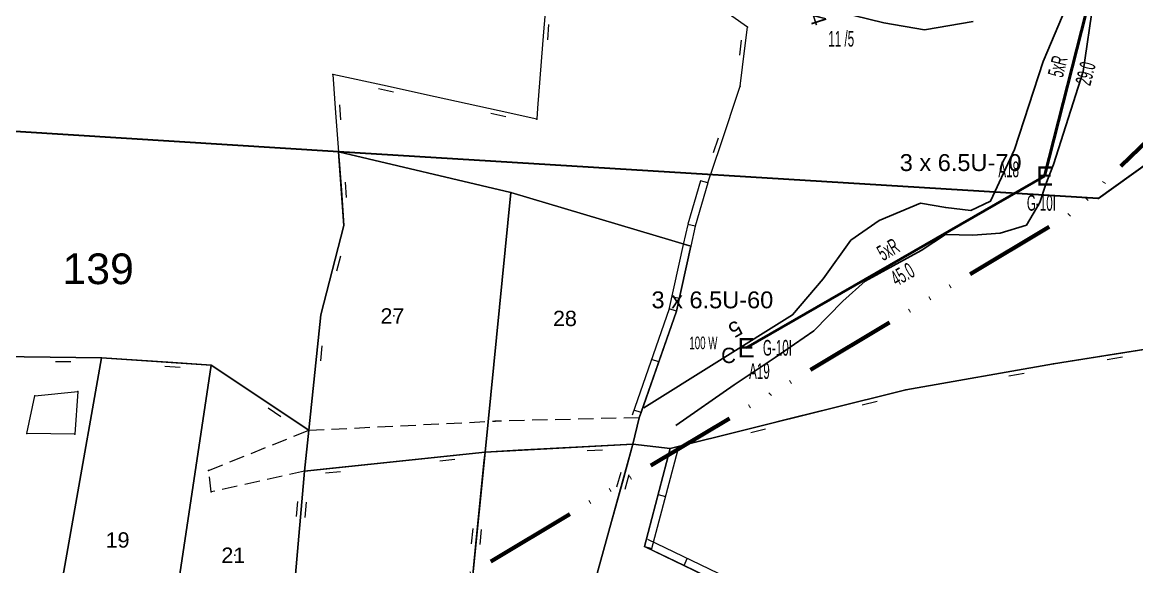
# Model space of a CAD drawing. Header units: millimetres. Extents: x 614452 to 616952, y 4151662 to 4153442.
# Drawn here: x 614932.3 to 615077.7, y 4151973.2 to 4152044.2 of the extents above; entities that cross this region are included whole.
import ezdxf
from ezdxf.enums import TextEntityAlignment as Align
from ezdxf.xclip import XClip

# ---------------------------------------------------------------- set-up
doc = ezdxf.new("R2010")
doc.units = ezdxf.units.MM
doc.header["$XCLIPFRAME"] = 2
doc.linetypes.add('ACAD_ISO14W100', pattern=[24, 12, -3, 0, -3, 0, -3, 0, -3])
for name, color, linetype, lineweight in [('02_ADA_ALN_YENI', 7, 'Continuous', 30), ('02_ADA_NO_YENI', 18, 'Continuous', 0), ('03_PARSEL_ALN_ESKI', 18, 'Continuous', 0), ('03_PARSEL_ALN_YENI', 171, 'Continuous', 0), ('03_PARSEL_NO_ESKI', 5, 'Continuous', 0), ('03_PARSEL_SNR_YENI', 5, 'Continuous', 0), ('04_YAPI_SNR_TSCLSZ', 77, 'Continuous', 0), ('06_DETAY_SNR_KROKI', 4, 'Continuous', 0), ('06_DETAY_SNR_PAFTA', 26, 'Continuous', 0), ('07_SNRTIP_GECERLI', 30, 'Continuous', 0), ('07_SNRTIP_SABIT', 18, 'Continuous', 0), ('DIREK_AG_YENI', 108, 'Continuous', 25), ('DIREK_OG_YENI', 10, 'Continuous', 25), ('HAT_AG_HAVAI_YENI', 3, 'Continuous', 50), ('NOKTA_DETAY_YENI', 171, 'Continuous', 0), ('NOKTA_PARSEL_ESKI', 6, 'Continuous', 0), ('NOKTA_PARSEL_YENI', 30, 'Continuous', 0), ('NOKTA_YAPI_TSCLSIZ', 77, 'Continuous', 0), ('TRAFO_BOLGE_TUM', 254, 'ACAD_ISO14W100', 70)]:
    doc.layers.add(name, color=color, linetype=linetype, lineweight=lineweight)
doc.layers.add('LAMBA_GUCU', color=4, linetype='Continuous')
doc.layers.add('Unknown_Point_Feature', color=7, linetype='Continuous')
doc.styles.add('Direk', font='B_CAD')
doc.styles.get("Standard").update_dxf_attribs({"font": 'Arial'})

# ---------------------------------------------------------------- blocks, each defined once
blk = doc.blocks.new('fggg')
at = {"layer": '02_ADA_ALN_YENI', "color": 252}
blk.add_polyline3d([(615448.13, 4152128.73, 0), (615236.84, 4152138.84, 0), (615072.7, 4152021.18, 0), (614973.57, 4152027.26, 0), (614853.89, 4152034.8, 0), (614712.1, 4152050.73, 0)], dxfattribs=at)
at = {"layer": '03_PARSEL_ALN_ESKI', "color": 252}
for p in [(614980.8, 4152005.87), (615003.31, 4152005.55), (614944.95, 4151976.66), (614960.04, 4151974.67)]:
    blk.add_point(p, dxfattribs=at)
at = {"layer": '03_PARSEL_ALN_YENI', "color": 252}
for points in [[(615163.33, 4152047.67, 0), (615157.19, 4152042.08, 0), (615155.12, 4152037.91, 0), (615152.26, 4152033.59, 0), (615141.86, 4152041.47, 0), (615130.61, 4152021.91, 0), (615113.75, 4152012, 0), (615079.72, 4152001.67, 0), (615066.86, 4151999.62, 0), (615047.6, 4151996.24, 0), (615016.86, 4151988.58, 0), (615011.99, 4151989.16, 0), (615012.81, 4151992.6, 0), (615017.65, 4152006.49, 0), (615019.53, 4152014.98, 0), (614996.05, 4152021.96, 0), (614973.57, 4152027.26, 0), (615072.7, 4152021.18, 0), (615236.84, 4152138.84, 0)], [(614712.1, 4152050.73, 0), (614853.89, 4152034.8, 0), (614973.57, 4152027.26, 0), (614974.28, 4152017.66, 0), (614971.27, 4152006.03, 0), (614969.68, 4151990.97, 0), (614956.94, 4151999.47, 0), (614942.66, 4152000.39, 0), (614925.81, 4152000.62, 0), (614911.36, 4151999.14, 0), (614912, 4152003.54, 0), (614884.94, 4152001.86, 0), (614876.45, 4152010.05, 0), (614865.16, 4152019.9, 0), (614797.05, 4152036.3, 0), (614794.17, 4152022.8, 0), (614790.98, 4152007.88, 0), (614787.37, 4151985.71, 0), (614786.32, 4151986.07, 0), (614774.98, 4151989.94, 0), (614761.21, 4151994.9, 0), (614746.28, 4152001.82, 0)]]:
    blk.add_polyline3d(points, dxfattribs=at)
for points in [[(614971.27, 4152006.03, 0), (614974.28, 4152017.66, 0), (614973.57, 4152027.26, 0), (614996.05, 4152021.96, 0), (614992.69, 4151988.12, 0), (614969.14, 4151985.63, 0), (614969.68, 4151990.97, 0), (614971.27, 4152006.03, 0)], [(614992.69, 4151988.12, 0), (614996.05, 4152021.96, 0), (615019.53, 4152014.98, 0), (615017.65, 4152006.49, 0), (615012.81, 4151992.6, 0), (615011.99, 4151989.16, 0), (614992.69, 4151988.12, 0)], [(615119.92, 4151994.49, 0), (615130.84, 4151970.94, 0), (615121.99, 4151960.7, 0), (615112.88, 4151955.4, 0), (615102.47, 4151946.96, 0), (615097.43, 4151942.68, 0), (615084.22, 4151933.99, 0), (615077.71, 4151931.03, 0), (615067.33, 4151927.83, 0), (615049.7, 4151929.65, 0), (615052.23, 4151960.2, 0), (615037.54, 4151967.15, 0), (615024.95, 4151970.29, 0), (615013.5, 4151975.81, 0), (615016.86, 4151988.58, 0), (615047.6, 4151996.24, 0), (615066.86, 4151999.62, 0), (615079.72, 4152001.67, 0), (615113.75, 4152012, 0), (615119.92, 4151994.49, 0)], [(614932.83, 4151959.81, 0), (614919.01, 4151967.78, 0), (614922.48, 4151985.62, 0), (614925.81, 4152000.62, 0), (614942.66, 4152000.39, 0), (614935.44, 4151959.57, 0), (614932.83, 4151959.81, 0)], [(614935.44, 4151959.57, 0), (614942.66, 4152000.39, 0), (614956.94, 4151999.47, 0), (614950.76, 4151958.28, 0), (614945.69, 4151958.63, 0), (614935.44, 4151959.57, 0)], [(614969.68, 4151990.97, 0), (614969.14, 4151985.63, 0), (614966.54, 4151955.69, 0), (614957.19, 4151957.85, 0), (614950.76, 4151958.28, 0), (614956.94, 4151999.47, 0), (614969.68, 4151990.97, 0)], [(615011.99, 4151989.16, 0), (615006.76, 4151970.25, 0), (615006.34, 4151956.86, 0), (615005.48, 4151946.69, 0), (614987.6, 4151946.72, 0), (614991.08, 4151972.12, 0), (614992.69, 4151988.12, 0), (615011.99, 4151989.16, 0)], [(615052.23, 4151960.2, 0), (615049.7, 4151929.65, 0), (615045.21, 4151931.93, 0), (615040.2, 4151937.04, 0), (615033.99, 4151940.73, 0), (615023.17, 4151943.14, 0), (615005.48, 4151946.69, 0), (615006.34, 4151956.86, 0), (615006.76, 4151970.25, 0), (615011.99, 4151989.16, 0), (615016.86, 4151988.58, 0), (615013.5, 4151975.81, 0), (615024.95, 4151970.29, 0), (615037.54, 4151967.15, 0), (615052.23, 4151960.2, 0)], [(614966.54, 4151955.69, 0), (614969.14, 4151985.63, 0), (614992.69, 4151988.12, 0), (614991.08, 4151972.12, 0), (614987.6, 4151946.72, 0), (614978.08, 4151949.15, 0), (614966.54, 4151955.69, 0)]]:
    blk.add_polyline3d(points, close=True, dxfattribs=at)
at = {"layer": '03_PARSEL_SNR_YENI', "color": 252}
for p, q in [((614973.57, 4152027.26, 0.95), (614973.94, 4152022.27, 0.95)), ((614973.94, 4152022.27, 0.95), (614974.28, 4152017.66, 0.95)), ((614974.43, 4152023.31, 0.95), (614974.57, 4152021.31, 0.95)), ((614974.28, 4152017.66, 0.95), (614973.02, 4152012.82, 0.95)), ((615018.55, 4152015.2, 0.95), (615016.68, 4152006.71, 0.95)), ((615019.53, 4152014.98, 0.95), (615018.02, 4152008.15, 0.95)), ((615019.53, 4152014.98, 0.95), (615018.55, 4152015.2, 0.95)), ((614973.82, 4152013.65, 0.95), (614973.32, 4152011.71, 0.95)), ((614973.02, 4152012.82, 0.95), (614971.27, 4152006.03, 0.95)), ((615018.02, 4152008.15, 0.95), (615017.04, 4152008.36, 0.95)), ((615018.02, 4152008.15, 0.95), (615017.65, 4152006.49, 0.95)), ((614971.27, 4152006.03, 0.95), (614970.74, 4152001.06, 0.95)), ((615016.71, 4152006.82, 0.95), (615011.87, 4151992.93, 0.95)), ((615017.65, 4152006.49, 0.95), (615015.35, 4151999.88, 0.95)), ((615017.65, 4152006.49, 0.95), (615016.71, 4152006.82, 0.95)), ((614971.41, 4152001.99, 0.95), (614971.2, 4152000.01, 0.95)), ((615079.72, 4152001.67, 0.95), (615074.78, 4152000.88, 0.95)), ((614937.66, 4152000.46, 0.95), (614927.66, 4152000.6, 0.95)), ((614942.66, 4152000.39, 0.95), (614937.66, 4152000.46, 0.95)), ((614951.95, 4151999.79, 0.95), (614942.66, 4152000.39, 0.95)), ((614970.74, 4152001.06, 0.95), (614969.69, 4151991.11, 0.95)), ((615015.35, 4151999.88, 0.95), (615014.41, 4152000.21, 0.95)), ((615074.78, 4152000.88, 0.95), (615066.86, 4151999.62, 0.95)), ((615075.86, 4152000.48, 0.95), (615073.88, 4152000.17, 0.95)), ((614938.65, 4151999.88, 0.95), (614936.65, 4151999.91, 0.95)), ((614952.91, 4151999.17, 0.95), (614950.91, 4151999.3, 0.95)), ((614956.94, 4151999.47, 0.95), (614951.95, 4151999.79, 0.95)), ((614957.2, 4151999.3, 0.95), (614956.94, 4151999.47, 0.95)), ((614965.52, 4151993.74, 0.95), (614957.2, 4151999.3, 0.95)), ((615015.35, 4151999.88, 0.95), (615013.05, 4151993.27, 0.95)), ((615061.94, 4151998.75, 0.95), (615052.09, 4151997.03, 0.95)), ((615066.86, 4151999.62, 0.95), (615061.94, 4151998.75, 0.95)), ((615063.02, 4151998.37, 0.95), (615061.05, 4151998.03, 0.95)), ((615047.6, 4151996.24, 0.95), (615042.75, 4151995.03, 0.95)), ((615052.09, 4151997.03, 0.95), (615047.6, 4151996.24, 0.95)), ((615042.75, 4151995.03, 0.95), (615033.04, 4151992.62, 0.95)), ((615043.85, 4151994.73, 0.95), (615041.91, 4151994.25, 0.95)), ((614966.04, 4151992.72, 0.95), (614964.38, 4151993.83, 0.95)), ((614969.68, 4151990.97, 0.95), (614965.52, 4151993.74, 0.95)), ((615013.05, 4151993.27, 0.95), (615012.1, 4151993.6, 0.95)), ((615013.05, 4151993.27, 0.95), (615012.81, 4151992.6, 0.95)), ((615028.19, 4151991.41, 0.95), (615018.49, 4151988.99, 0.95)), ((615033.04, 4151992.62, 0.95), (615028.19, 4151991.41, 0.95)), ((614969.69, 4151991.11, 0.95), (614969.68, 4151990.97, 0.95)), ((615029.3, 4151991.1, 0.95), (615027.36, 4151990.62, 0.95)), ((615007, 4151988.89, 0.95), (614997.02, 4151988.35, 0.95)), ((615011.99, 4151989.16, 0.95), (615007, 4151988.89, 0.95)), ((615011.99, 4151989.16, 0.95), (615010.66, 4151984.34, 0.95)), ((615016.86, 4151988.58, 0.95), (615011.99, 4151989.16, 0.95)), ((615015.28, 4151982.58, 0.95), (615016.86, 4151988.58, 0.95)), ((615018.49, 4151988.99, 0.95), (615016.86, 4151988.58, 0.95)), ((614987.72, 4151987.59, 0.95), (614977.77, 4151986.54, 0.95)), ((614988.77, 4151987.14, 0.95), (614986.78, 4151986.93, 0.95)), ((614992.69, 4151988.12, 0.95), (614987.72, 4151987.59, 0.95)), ((614991.58, 4151977.1, 0.95), (614992.58, 4151987.05, 0.95)), ((614992.58, 4151987.05, 0.95), (614992.69, 4151988.12, 0.95)), ((614997.02, 4151988.35, 0.95), (614992.69, 4151988.12, 0.95)), ((615008.03, 4151988.38, 0.95), (615006.03, 4151988.28, 0.95)), ((615014.47, 4151975.55, 0.95), (615017.83, 4151988.33, 0.95)), ((614969.14, 4151985.63, 0.95), (614968.71, 4151980.65, 0.95)), ((614972.8, 4151986.02, 0.95), (614969.14, 4151985.63, 0.95)), ((614977.77, 4151986.54, 0.95), (614972.8, 4151986.02, 0.95)), ((614973.85, 4151985.56, 0.95), (614971.87, 4151985.35, 0.95)), ((615010.66, 4151984.34, 0.95), (615007.99, 4151974.71, 0.95)), ((615010.39, 4151985.46, 0.95), (615009.85, 4151983.53, 0.95)), ((615011.47, 4151985.16, 0.95), (615010.94, 4151983.23, 0.95)), ((614968.24, 4151981.69, 0.95), (614968.06, 4151979.7, 0.95)), ((614969.36, 4151981.6, 0.95), (614969.18, 4151979.6, 0.95)), ((615013.5, 4151975.81, 0.95), (615015.28, 4151982.58, 0.95)), ((615015.28, 4151982.58, 0.95), (615016.25, 4151982.32, 0.95)), ((614968.71, 4151980.65, 0.95), (614967.85, 4151970.69, 0.95)), ((614990.92, 4151976.16, 0.95), (614991.12, 4151978.15, 0.95)), ((614991.08, 4151972.12, 0.95), (614991.58, 4151977.1, 0.95)), ((614992.04, 4151976.05, 0.95), (614992.24, 4151978.04, 0.95)), ((615018.65, 4151973.33, 0.95), (615013.5, 4151975.81, 0.95)), ((615013.5, 4151975.81, 0.95), (615014.47, 4151975.55, 0.95)), ((615025.39, 4151971.19, 0.95), (615013.93, 4151976.71, 0.95)), ((615007.99, 4151974.71, 0.95), (615006.76, 4151970.25, 0.95)), ((615018.65, 4151973.33, 0.95), (615019.08, 4151974.23, 0.95)), ((615024.95, 4151970.29, 0.95), (615018.65, 4151973.33, 0.95))]:
    blk.add_line(p, q, dxfattribs=at)
for p in [(614974.28, 4152017.66, 629.71), (614974.28, 4152017.66, 629.71), (614971.27, 4152006.03, 625.65), (614971.27, 4152006.03, 625.65), (615017.65, 4152006.49, 628.49), (615017.65, 4152006.49, 628.49), (614942.66, 4152000.39, 621.99), (614942.66, 4152000.39, 621.99), (614956.94, 4151999.47, 622.82), (614956.94, 4151999.47, 622.82), (615066.86, 4151999.62, 630.03), (615066.86, 4151999.62, 630.03), (615047.6, 4151996.24, 627.45), (615047.6, 4151996.24, 627.45), (615012.81, 4151992.6, 623.86), (614969.68, 4151990.97, 622.3), (614969.68, 4151990.97, 622.3), (615011.99, 4151989.16, 623.45), (615011.99, 4151989.16, 623.45), (615011.99, 4151989.16, 623.45), (615016.86, 4151988.58, 623.97), (615016.86, 4151988.58, 623.97), (615016.86, 4151988.58, 623.97), (614992.69, 4151988.12, 621.83), (614992.69, 4151988.12, 621.83), (614992.69, 4151988.12, 621.83), (614969.14, 4151985.63, 619.9), (614969.14, 4151985.63, 619.9), (615013.5, 4151975.81, 621.35), (615013.5, 4151975.81, 621.35)]:
    blk.add_point(p, dxfattribs=at)
at = {"layer": '04_YAPI_SNR_TSCLSZ', "color": 252}
for p, q in [((614933.96, 4151995.45, 620.83), (614939.58, 4151996.03, 620.94)), ((614939.58, 4151996.03, 620.94), (614939.19, 4151990.46, 619.97)), ((614932.89, 4151990.56, 619.51), (614933.96, 4151995.45, 620.83)), ((614939.19, 4151990.46, 619.97), (614932.89, 4151990.56, 619.51))]:
    blk.add_line(p, q, dxfattribs=at)
at = {"layer": '06_DETAY_SNR_KROKI', "color": 252}
for p, q in [((615000.73, 4152047.91, 0.95), (615000.33, 4152042.93, 0.95)), ((615026.93, 4152043.53, 0.95), (615022.83, 4152046.39, 0.95)), ((615000.97, 4152043.88, 0.95), (615000.82, 4152041.89, 0.95)), ((615000.33, 4152042.93, 0.95), (614999.55, 4152032.96, 0.95)), ((615026.6, 4152040.79, 0.95), (615026.93, 4152043.53, 0.95)), ((615025.92, 4152039.87, 0.95), (615026.16, 4152041.85, 0.95)), ((615025.99, 4152035.83, 0.95), (615026.6, 4152040.79, 0.95)), ((614972.83, 4152037.37, 0.95), (614973.2, 4152032.38, 0.95)), ((614979.9, 4152035.82, 0.95), (614972.83, 4152037.37, 0.95)), ((614980.76, 4152035.05, 0.95), (614978.8, 4152035.48, 0.95)), ((614984.78, 4152034.74, 0.95), (614979.9, 4152035.82, 0.95)), ((615023.35, 4152027.95, 0.95), (615025.99, 4152035.83, 0.95)), ((614994.55, 4152032.6, 0.95), (614984.78, 4152034.74, 0.95)), ((614973.2, 4152032.38, 0.95), (614973.57, 4152027.26, 0.95)), ((614973.69, 4152033.42, 0.95), (614973.83, 4152031.43, 0.95)), ((614995.41, 4152031.83, 0.95), (614993.45, 4152032.26, 0.95)), ((614999.43, 4152031.52, 0.95), (614994.55, 4152032.6, 0.95)), ((614999.55, 4152032.96, 0.95), (614999.43, 4152031.52, 0.95)), ((615021.77, 4152023.21, 0.95), (615023.35, 4152027.95, 0.95)), ((615022.5, 4152027.18, 0.95), (615023.14, 4152029.08, 0.95)), ((615020.81, 4152023.49, 0.95), (615019.14, 4152017.85, 0.95)), ((615021.77, 4152023.21, 0.95), (615020.81, 4152023.49, 0.95)), ((615021.77, 4152023.21, 0.95), (615020.1, 4152017.57, 0.95)), ((615019.13, 4152017.78, 0.95), (615018.55, 4152015.2, 0.95)), ((615020.1, 4152017.57, 0.95), (615019.13, 4152017.78, 0.95)), ((615020.1, 4152017.57, 0.95), (615019.53, 4152014.98, 0.95))]:
    blk.add_line(p, q, dxfattribs=at)
for p in [(615026.93, 4152043.53, 640.37), (615026.93, 4152043.53, 640.37), (614972.83, 4152037.37, 636.98), (614972.83, 4152037.37, 636.98), (615025.99, 4152035.83, 637.98), (615025.99, 4152035.83, 637.98), (614999.43, 4152031.52, 634.95), (614999.43, 4152031.52, 634.95), (615021.77, 4152023.21, 634.11), (615021.77, 4152023.21, 634.11), (615020.1, 4152017.57, 631.53), (615020.1, 4152017.57, 631.53)]:
    blk.add_point(p, dxfattribs=at)
at = {"layer": '06_DETAY_SNR_PAFTA', "color": 252}
for p, q in [((614978.67, 4151991.41, 0.95), (614980.66, 4151991.5, 0.95)), ((614981.66, 4151991.55, 0.95), (614983.66, 4151991.65, 0.95)), ((614984.66, 4151991.7, 0.95), (614986.66, 4151991.8, 0.95)), ((614987.66, 4151991.84, 0.95), (614989.65, 4151991.94, 0.95)), ((614990.65, 4151991.99, 0.95), (614992.65, 4151992.09, 0.95)), ((614993.65, 4151992.14, 0.95), (614994.03, 4151992.16, 0.95)), ((614994.82, 4151992.17, 0.95), (614994.03, 4151992.16, 0.95)), ((614997.82, 4151992.25, 0.95), (614995.82, 4151992.2, 0.95)), ((615000.82, 4151992.32, 0.95), (614998.82, 4151992.27, 0.95)), ((615003.82, 4151992.39, 0.95), (615001.82, 4151992.34, 0.95)), ((615006.82, 4151992.46, 0.95), (615004.82, 4151992.41, 0.95)), ((615009.81, 4151992.53, 0.95), (615007.82, 4151992.49, 0.95)), ((615012.81, 4151992.6, 0.95), (615010.81, 4151992.56, 0.95)), ((614967.76, 4151990.19, 0.95), (614969.62, 4151990.94, 0.95)), ((614969.68, 4151990.97, 0.95), (614971.68, 4151991.06, 0.95)), ((614972.67, 4151991.11, 0.95), (614974.67, 4151991.21, 0.95)), ((614975.67, 4151991.26, 0.95), (614977.67, 4151991.36, 0.95)), ((614962.19, 4151987.95, 0.95), (614964.05, 4151988.7, 0.95)), ((614964.98, 4151989.07, 0.95), (614966.83, 4151989.82, 0.95)), ((614959.41, 4151986.83, 0.95), (614961.27, 4151987.58, 0.95)), ((614956.63, 4151985.71, 0.95), (614958.48, 4151986.46, 0.95)), ((614969.14, 4151985.63, 0.95), (614967.19, 4151985.2, 0.95)), ((614956.94, 4151982.92, 0.95), (614956.72, 4151984.9, 0.95)), ((614963.29, 4151984.33, 0.95), (614961.33, 4151983.89, 0.95)), ((614966.21, 4151984.98, 0.95), (614964.26, 4151984.55, 0.95)), ((614957.43, 4151983.03, 0.95), (614956.94, 4151982.92, 0.95)), ((614960.36, 4151983.68, 0.95), (614958.41, 4151983.24, 0.95))]:
    blk.add_line(p, q, dxfattribs=at)
for p in [(614994.03, 4151992.16, 622.6), (614994.03, 4151992.16, 622.6), (615012.81, 4151992.6, 623.86), (614969.68, 4151990.97, 622.3), (614969.68, 4151990.97, 622.3), (614956.63, 4151985.71, 618.1), (614956.63, 4151985.71, 618.1), (614969.14, 4151985.63, 619.9), (614956.94, 4151982.92, 617.46), (614956.94, 4151982.92, 617.46)]:
    blk.add_point(p, dxfattribs=at)
at = {"layer": '07_SNRTIP_GECERLI', "color": 252}
for points in [[(614973.57, 4152027.26, 0), (615072.7, 4152021.18, 0), (615236.84, 4152138.84, 0), (615448.13, 4152128.73, 0), (615529.18, 4152178.55, 0)], [(614723.46, 4152135.81, 0), (614712.1, 4152050.73, 0), (614853.89, 4152034.8, 0), (614973.57, 4152027.26, 633.25)], [(614973.57, 4152027.26, 0), (614996.05, 4152021.96, 0)], [(614992.69, 4151988.12, 621.83), (614996.05, 4152021.96, 0)], [(614996.05, 4152021.96, 0), (615019.53, 4152014.98, 630.82)], [(614935.44, 4151959.57, 0), (614942.66, 4152000.39, 622.13)], [(614950.76, 4151958.28, 0), (614956.94, 4151999.47, 622.82)], [(615011.99, 4151989.16, 623.45), (615012.81, 4151992.6, 623.86)], [(614969.68, 4151990.97, 622.3), (614969.14, 4151985.63, 619.9)], [(614992.69, 4151988.12, 621.83), (615011.99, 4151989.16, 623.45)]]:
    blk.add_polyline3d(points, dxfattribs=at)
at = {"layer": '07_SNRTIP_SABIT', "color": 252}
for points in [[(614973.57, 4152027.26, 0), (614974.28, 4152017.66, 629.71), (614971.27, 4152006.03, 625.65), (614969.68, 4151990.97, 622.3)], [(615019.53, 4152014.98, 0), (615017.65, 4152006.49, 628.49), (615012.81, 4151992.6, 623.86)], [(615016.86, 4151988.58, 623.97), (615047.6, 4151996.24, 627.45), (615066.86, 4151999.62, 630.03), (615079.72, 4152001.67, 630.25)], [(614942.66, 4152000.39, 621.99), (614925.81, 4152000.62, 621.91)], [(614942.66, 4152000.39, 621.99), (614956.94, 4151999.47, 622.82)], [(614956.94, 4151999.47, 622.82), (614969.68, 4151990.97, 622.3)], [(615011.99, 4151989.16, 623.45), (615006.76, 4151970.25, 617.85), (615006.34, 4151956.86, 614.65), (615005.48, 4151946.69, 612.61)], [(615011.99, 4151989.16, 623.45), (615016.86, 4151988.58, 623.97)], [(615016.86, 4151988.58, 623.97), (615013.5, 4151975.81, 621.35), (615024.95, 4151970.29, 620.59), (615037.54, 4151967.15, 620.07), (615052.23, 4151960.2, 621.1)], [(614969.14, 4151985.63, 619.9), (614992.69, 4151988.12, 621.83)], [(614992.69, 4151988.12, 621.83), (614991.08, 4151972.12, 617.29), (614987.6, 4151946.72, 612.09)], [(614966.54, 4151955.69, 614.25), (614969.14, 4151985.63, 619.9)]]:
    blk.add_polyline3d(points, dxfattribs=at)
at = {"layer": 'NOKTA_DETAY_YENI', "color": 252}
for p in [(615026.93, 4152043.53, 640.37), (614972.83, 4152037.37, 636.98), (615025.99, 4152035.83, 637.98), (614999.43, 4152031.52, 634.95), (615021.77, 4152023.21, 634.11), (615020.1, 4152017.57, 631.53), (614994.03, 4151992.16, 622.6), (614956.63, 4151985.71, 618.1), (614956.94, 4151982.92, 617.46)]:
    blk.add_point(p, dxfattribs=at)
at = {"layer": 'NOKTA_PARSEL_ESKI', "color": 252}
for p in [(614996.05, 4152021.96), (615072.7, 4152021.18)]:
    blk.add_point(p, dxfattribs=at)
at = {"layer": 'NOKTA_PARSEL_YENI', "color": 252}
for p in [(614973.57, 4152027.26), (614974.28, 4152017.66, 629.71), (615019.53, 4152014.98), (614971.27, 4152006.03, 625.65), (615017.65, 4152006.49, 628.49), (614942.66, 4152000.39, 621.99), (614956.94, 4151999.47, 622.82), (615066.86, 4151999.62, 630.03), (615047.6, 4151996.24, 627.45), (615012.81, 4151992.6, 623.86), (614969.68, 4151990.97, 622.3), (615011.99, 4151989.16, 623.45), (615016.86, 4151988.58, 623.97), (614992.69, 4151988.12, 621.83), (614969.14, 4151985.63, 619.9), (615013.5, 4151975.81, 621.35)]:
    blk.add_point(p, dxfattribs=at)
at = {"layer": 'NOKTA_YAPI_TSCLSIZ', "color": 252}
for p in [(614939.58, 4151996.03, 620.94), (614933.96, 4151995.45, 620.83), (614932.89, 4151990.56, 619.51), (614939.19, 4151990.46, 619.97)]:
    blk.add_point(p, dxfattribs=at)
at = {"layer": '02_ADA_NO_YENI', "color": 252}
blk.add_text('139', height=4, dxfattribs=at).set_placement((614937.55, 4152010.02))
at = {"layer": '03_PARSEL_NO_ESKI', "color": 252}
for s, p in [('27', (614979.05, 4152004.87)), ('28', (615001.56, 4152004.55)), ('19', (614943.2, 4151975.66)), ('21', (614958.29, 4151973.67))]:
    blk.add_text(s, height=2, dxfattribs=at).set_placement(p)

msp = doc.modelspace()

# ---------------------------------------------------------------- linework, layer by layer
at = {"color": 5}
for points in [[(615072.06, 4152046.97), (615070.74, 4152037.77), (615066.86, 4152025.62), (615065.84, 4152023.06), (615065.06, 4152020.66), (615063.33, 4152017.73), (615059.92, 4152016.66), (615056.33, 4152016.42), (615052.75, 4152016.48), (615049.58, 4152014.39), (615042.29, 4152010.39), (615039.35, 4152007.8), (615035.58, 4152003.92), (615030.56, 4152000.45), (615025.18, 4151996.87), (615017.58, 4151991.59)], [(615013.39, 4151993.88), (615032.82, 4152006), (615036.82, 4152010.72), (615040.42, 4152015.75), (615044.12, 4152018.32), (615049.5, 4152020.59), (615052.79, 4152020), (615056.08, 4152019.64), (615058.65, 4152020.83), (615061.76, 4152027.58), (615065.53, 4152039.07), (615068.52, 4152046.12)], [(615056.38, 4152044.28), (615050.04, 4152043.2), (615044.72, 4152044.1), (615037.07, 4152045.95)]]:
    msp.add_lwpolyline(points, dxfattribs=at)
at = {"layer": 'HAT_AG_HAVAI_YENI'}
for p, q in [((615072.74, 4152051.79), (615065.7, 4152024.12)), ((615065.7, 4152024.12), (615026.75, 4152001.73))]:
    msp.add_line(p, q, dxfattribs=at)
at = {"layer": 'TRAFO_BOLGE_TUM', "flags": 128}
msp.add_lwpolyline([(614497.91, 4152078.83), (614497.9, 4152078.84), (614512.94, 4152088.89), (614513.27, 4152089.1), (614514.22, 4152089.54), (614514.95, 4152089.74), (614514.94, 4152089.75), (614684.87, 4152128.33), (614685.16, 4152128.38), (614686.08, 4152128.47), (614686.08, 4152128.47), (615170.73, 4152138.6), (615170.86, 4152138.6), (615171.9, 4152138.51), (615172.91, 4152138.24), (615173.86, 4152137.8), (615174.71, 4152137.2), (615175.45, 4152136.46), (615176.05, 4152135.6), (615176.5, 4152134.65), (615176.77, 4152133.64), (615176.86, 4152132.6), (615176.77, 4152131.56), (615176.5, 4152130.55), (615176.05, 4152129.6), (615175.52, 4152128.84), (615175.52, 4152128.83), (615150.57, 4152097.95), (615150.5, 4152097.87), (615150.06, 4152097.43), (615150.08, 4152097.41), (615069.87, 4152019.81), (615069.56, 4152019.52), (615068.78, 4152018.98), (615068.78, 4152018.97), (614483.59, 4151668.59), (614483.51, 4151668.54), (614482.56, 4151668.1), (614481.55, 4151667.83), (614480.51, 4151667.74), (614479.47, 4151667.83), (614478.46, 4151668.1), (614477.51, 4151668.54), (614476.65, 4151669.14), (614475.91, 4151669.88), (614475.31, 4151670.74), (614474.87, 4151671.69), (614474.6, 4151672.7), (614474.51, 4151673.74), (614474.54, 4151674.05), (614474.52, 4151674.05), (614495.24, 4152074.16), (614495.32, 4152074.9), (614495.59, 4152075.91), (614496.03, 4152076.85), (614496.63, 4152077.71), (614497.37, 4152078.45), (614497.91, 4152078.83), (614497.91, 4152078.83)], dxfattribs=at)

# ---------------------------------------------------------------- block references
ref = msp.add_blockref('fggg', (0, 0))
XClip(ref).set_block_clipping_path([(615240.7433106549, 4153442.5), (615240.7433106545, 4152542.5), (614452.5, 4152542.5), (614452.5, 4151662.5), (616764.340303037, 4151662.5), (616764.340303037, 4152542.5), (616327.5, 4152542.5), (616327.5, 4153442.5)])

# ---------------------------------------------------------------- texts
at = {"layer": 'DIREK_AG_YENI', "width": 0.53}
for s, p in [('A18', (615061.01, 4152024.99)), ('G-10I', (615065.28, 4152020.62)), ('G-10I', (615030.84, 4152001.72)), ('A19', (615028.49, 4151998.69))]:
    msp.add_text(s, height=2.05, dxfattribs=at).set_placement(p, align=Align.MIDDLE_CENTER)
at = {"layer": 'DIREK_AG_YENI', "style": 'Direk'}
for p in [(615065.7, 4152024.12), (615026.75, 4152001.73)]:
    msp.add_text('E', height=2.5, dxfattribs=at).set_placement(p, align=Align.MIDDLE_CENTER)
at = {"layer": 'DIREK_AG_YENI', "color": 32, "style": 'Direk'}
msp.add_text('5', height=2, rotation=209.8907, dxfattribs=at).set_placement((615025.35, 4152004.16), align=Align.MIDDLE_CENTER)
at = {"layer": 'DIREK_AG_YENI', "color": 4, "style": 'Direk'}
msp.add_text('C', height=2, dxfattribs=at).set_placement((615024.46, 4152000.73), align=Align.MIDDLE_CENTER)
at = {"layer": 'DIREK_OG_YENI', "color": 32, "style": 'Direk'}
msp.add_text('4', height=2, rotation=287.8673, dxfattribs=at).set_placement((615036.15, 4152044.57), align=Align.MIDDLE_CENTER)
at = {"layer": 'DIREK_OG_YENI', "width": 0.53}
msp.add_text('11 /5', height=2.05, dxfattribs=at).set_placement((615039.16, 4152042.02), align=Align.MIDDLE_CENTER)
at = {"layer": 'HAT_AG_HAVAI_YENI', "lineweight": 30, "width": 0.53}
for rotation, p in [(435.7161, (615068.4, 4152038.16, 307532.85)), (389.8907, (615045.8, 4152013.66, 307513.37))]:
    msp.add_text('5xR', height=2.05, rotation=rotation, dxfattribs=at).set_placement(p, align=Align.CENTER)
for s, rotation, p in [('29.0', 435.7161, (615070.04, 4152037.74, 307532.85)), ('45.0', 389.8907, (615046.65, 4152012.19, 307513.37))]:
    msp.add_text(s, height=2.05, rotation=rotation, dxfattribs=at).set_placement(p, align=Align.TOP_CENTER)
at = {"layer": 'LAMBA_GUCU', "width": 0.55}
msp.add_text('100 W', height=1.65, dxfattribs=at).set_placement((615021.18, 4152002.36), align=Align.MIDDLE_CENTER)
at = {"layer": 'Unknown_Point_Feature', "color": 0}
for s, p in [('3 x 6.5U-70', (615046.8, 4152024.77)), ('3 x 6.5U-60', (615014.41, 4152006.87))]:
    msp.add_text(s, height=2.2, dxfattribs=at).set_placement(p)

doc.saveas('drawing.dxf')
